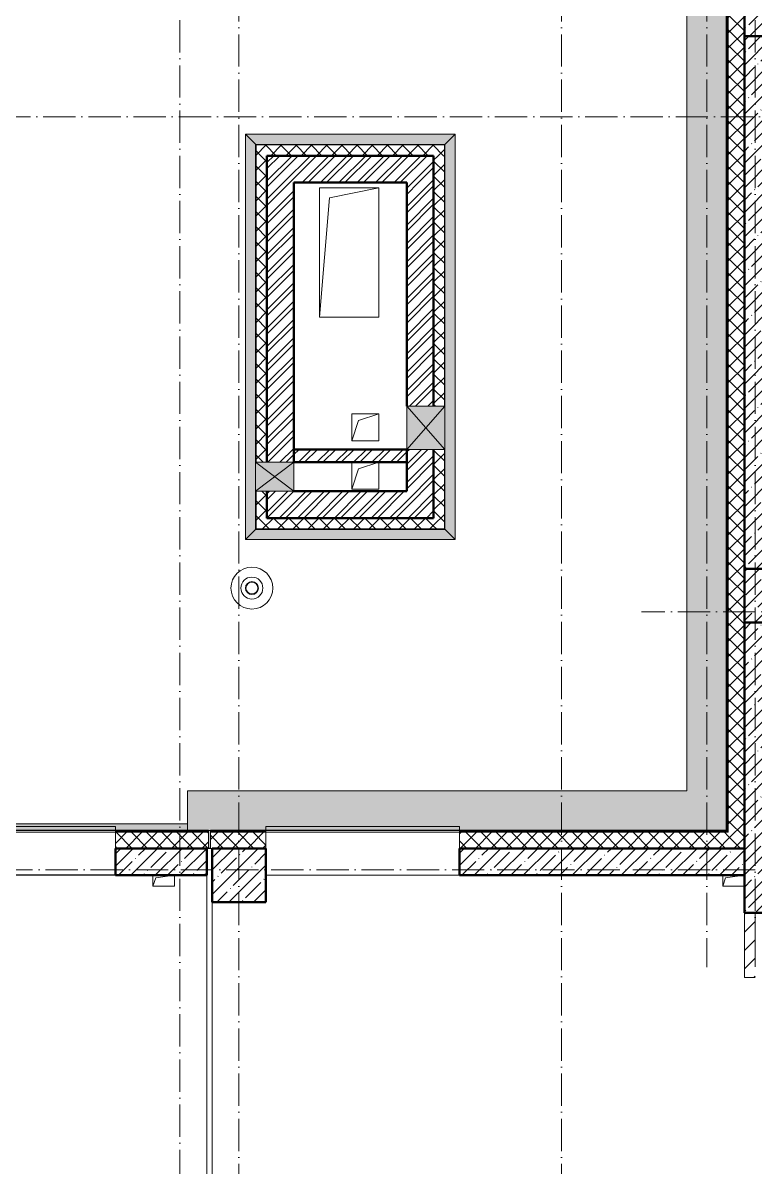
# Model space of a CAD drawing. Header units: millimetres. Extents: x -213536 to 1564669, y -45299 to 942238.
# Drawn here: x 587773 to 594583, y 636361 to 647000 of the extents above; entities that cross this region are included whole.
import ezdxf

# ---------------------------------------------------------------- set-up
doc = ezdxf.new("R2010")
doc.units = ezdxf.units.MM
doc.linetypes.add('50_200_ШТРИХ_1Т_ш5_п1_п1_', pattern=[700, 500, -100, 0, -100])
for name, color, linetype, lineweight in [('3.1) ЖБ окна 1.2 м', 102, 'Continuous', 30), ('5) Швы', 2, 'Continuous', 30), ('A-DETL-GENF-OTLN', 7, 'Continuous', 9), ('A-FLOR-____-OTLN', 7, 'Continuous', 9), ('A-GENM-____-OTLN', 7, 'Continuous', 9), ('A-GLAZ-____-OTLN', 7, 'Continuous', 9), ('A-WALL-____-MCUT-1', 7, 'Continuous', 9), ('A-WALL-____-MCUT-2', 7, 'Continuous', 50), ('A-WALL-____-OTLN', 7, 'Continuous', 9), ('A-WALL-____-PATT-1', 7, 'Continuous', 9), ('A-WALL-FNSH-MCUT-1', 7, 'Continuous', 9), ('S-COLS-____-MCUT', 7, 'Continuous', 50), ('S-COLS-____-OTLN', 7, 'Continuous', 9), ('S-GRID-____-OTLN-1', 7, '50_200_ШТРИХ_1Т_ш5_п1_п1_', 9)]:
    doc.layers.add(name, color=color, linetype=linetype, lineweight=lineweight)
doc.layers.add('A-GLAZ-____-OTLN-1', color=7, linetype='Continuous', lineweight=9, true_color=0xc0c0c0)
pattern_1 = [(45, (544282.64, 571544.04), (-70.71068, 70.71068), []), (135, (544282.64, 571544.04), (-70.71068, -70.71068), [])]
pattern_2 = [(45, (544282.64, 571544.04), (-114.04925, 114.04925), []), (45, (544396.69, 571544.04), (-114.04925, 114.04925), [201.612, -40.322, 3.353, -36.97])]
pattern_3 = [(45, (544282.64, 571544.04), (-85.53659, 85.53659), []), (45, (544339.66, 571544.04), (-85.53659, 85.53659), [])]

# ---------------------------------------------------------------- blocks, each defined once
blk = doc.blocks.new('BSC_Колонна _Прямоугольная - 500х800-V75-АР1_План отверстий 2 этажа в осях 1-64_Ю-ЯЯ')
at = {"layer": 'S-COLS-____-OTLN'}
h = blk.add_hatch(dxfattribs=at)
h.set_pattern_fill('FP_87', color=256, style=0, pattern_type=2)
h.set_pattern_definition([(315, (-75581.04, 50600), (114.04925, 114.04925), []), (315, (-75581.04, 50485.95), (114.04925, 114.04925), [201.613, -40.323, 3.353, -36.97])])
h.paths.add_polyline_path([(-250, -400), (250, -400), (250, 400), (-250, 400)], flags=0)
at = {"layer": 'S-COLS-____-MCUT'}
for p, q in [((250, 400), (-250, 400)), ((-250, 400), (-250, -400)), ((250, -400), (250, 400)), ((-250, -400), (250, -400))]:
    blk.add_line(p, q, dxfattribs=at)
blk = doc.blocks.new('BSC_Колонна _Прямоугольная - 500х800-V76-АР1_План отверстий 2 этажа в осях 1-64_Ю-ЯЯ')
at = {"layer": 'S-COLS-____-OTLN'}
h = blk.add_hatch(dxfattribs=at)
h.set_pattern_fill('FP_88', color=256, style=0, pattern_type=2)
h.set_pattern_definition([(315, (-70131.04, 50600), (114.04925, 114.04925), []), (315, (-70131.04, 50485.95), (114.04925, 114.04925), [201.613, -40.323, 3.353, -36.97])])
h.paths.add_polyline_path([(-250, -400), (250, -400), (250, 400), (-250, 400)], flags=0)
at = {"layer": 'S-COLS-____-MCUT'}
for p, q in [((250, 400), (-250, 400)), ((-250, 400), (-250, -400)), ((250, -400), (250, 400)), ((-250, -400), (250, -400))]:
    blk.add_line(p, q, dxfattribs=at)
blk = doc.blocks.new('BSC_Колонна _Прямоугольная - 500х500-V149-АР1_План отверстий 2 этажа в осях 1-64_Ю-ЯЯ')
at = {"layer": 'S-COLS-____-OTLN'}
h = blk.add_hatch(dxfattribs=at)
h.set_pattern_fill('FP_163', color=256, style=0, pattern_type=2)
h.set_pattern_definition([(45, (-45500, -67531.04), (-114.04925, 114.04925), []), (45, (-45385.95, -67531.04), (-114.04925, 114.04925), [201.613, -40.323, 3.353, -36.97])])
h.paths.add_polyline_path([(-250, -250), (250, -250), (250, 250), (-250, 250), (-250, 187)], flags=0)
at = {"layer": 'S-COLS-____-MCUT'}
for p, q in [((250, 250), (-250, 250)), ((-250, 250), (-250, -250)), ((250, -250), (250, 250)), ((-250, -250), (250, -250))]:
    blk.add_line(p, q, dxfattribs=at)
blk = doc.blocks.new('Отлив_СКБ - Отлив витража_СФТК-31884011-АР1_План отверстий 2 этажа в осях 1-64_Ю-ЯЯ')
at = {"layer": 'A-GLAZ-____-OTLN-1'}
for points in [[(1800, 2), (1800, 37), (0, 37), (0, 2), (1715, 2)], [(1715, 0), (1800, 0), (1800, 2), (0, 2), (0, 0)]]:
    blk.add_hatch(color=256, dxfattribs=at).paths.add_polyline_path(points, flags=0)
at = {"layer": 'A-GLAZ-____-OTLN'}
for p, q in [((0, 3), (0, 37)), ((1800, 37), (0, 37)), ((0, 2), (1800, 2)), ((1800, 37), (1800, 3)), ((1800, 0), (0, 0))]:
    blk.add_line(p, q, dxfattribs=at)
blk = doc.blocks.new('Кровельный аэратор - 143_Кровельный аэратор-15605992-АР1_План отверстий 2 этажа в осях 1-64_Ю-ЯЯ')
at = {"layer": 'A-GENM-____-OTLN'}
for radius, start, end in [(195, 360, 180), (195, 180, 360), (102, 360, 180), (102, 180, 360), (60, 360, 180), (60, 180, 360), (55, 360, 180), (55, 180, 360)]:
    blk.add_arc((0, 0), radius, start, end, dxfattribs=at)
blk = doc.blocks.new('Отлив_СКБ1 - Отлив_ТШ 50-30087073-АР1_План отверстий 2 этажа в осях 1-64_Ю-ЯЯ')
at = {"layer": 'A-GLAZ-____-OTLN-1'}
for points in [[(4965, 0), (4965, -2), (4985, -2), (4985, 0)], [(4965, -2), (4965, -165), (4985, -165), (4985, -2)], [(4965, -165), (4965, -170), (4450, -170), (4450, -204), (2650, -204), (2650, -170), (170, -170), (535, -535), (5180, -535), (5180, -170), (4985, -170), (4985, -165)]]:
    blk.add_hatch(color=256, dxfattribs=at).paths.add_polyline_path(points, flags=0)
at = {"layer": 'A-GLAZ-____-OTLN'}
for p, q in [((4965, 0), (4985, 0)), ((4985, -2), (4965, -2)), ((4985, -165), (4965, -165)), ((4985, -165), (4965, -165)), ((5180, -170), (5180, -535)), ((535, -535), (5180, -535))]:
    blk.add_line(p, q, dxfattribs=at)
blk = doc.blocks.new('Отлив_СКБ1 - Отлив_ТШ 50-30087418-АР1_План отверстий 2 этажа в осях 1-64_Ю-ЯЯ')
at = {"layer": 'A-GLAZ-____-OTLN-1'}
h = blk.add_hatch(color=256, dxfattribs=at)
h.paths.add_polyline_path([(17305, -170), (33, -170), (33, -535), (16940, -535), (17192, -283)], flags=0)
h.paths.add_polyline_path([(11, -283), (11, -170), (0, -170), (0, -535), (11, -535)], flags=0)
at = {"layer": 'A-GLAZ-____-OTLN'}
blk.add_line((33, -535), (16940, -535), dxfattribs=at)
blk = doc.blocks.new('AR_Отверстие прямоугольное _в плите_ - AR_Отверстие прямоугольное _в плите_-V171-АР1_План отверстий 2 этажа в осях 1-64_Ю-ЯЯ')
at = {"layer": 'A-GENM-____-OTLN'}
for p, q in [((-100, 50), (-100, -50)), ((-100, -50), (-75, 25)), ((-75, 25), (100, 50)), ((100, -50), (100, 50)), ((-100, -50), (100, -50))]:
    blk.add_line(p, q, dxfattribs=at)
blk = doc.blocks.new('AR_Отверстие прямоугольное _в плите_ - AR_Отверстие прямоугольное _в плите_-30510712-АР1_План отверстий 2 этажа в осях 1-64_Ю-ЯЯ')
at = {"layer": 'A-GENM-____-OTLN'}
for p, q in [((-100, 50), (-100, -50)), ((-100, -50), (-75, 25)), ((-75, 25), (100, 50)), ((-100, -50), (100, -50))]:
    blk.add_line(p, q, dxfattribs=at)
blk = doc.blocks.new('AR_Отверстие прямоугольное _в плите_ - AR_Отверстие прямоугольное _в плите_-V184-АР1_План отверстий 2 этажа в осях 1-64_Ю-ЯЯ')
at = {"layer": 'A-GENM-____-OTLN'}
for p, q in [((-125, 125), (-125, -125)), ((-63, 63), (125, 125)), ((125, -125), (125, 125)), ((-125, -125), (-63, 63)), ((-125, -125), (125, -125))]:
    blk.add_line(p, q, dxfattribs=at)
blk = doc.blocks.new('AR_Отверстие прямоугольное _в плите_ - AR_Отверстие прямоугольное _в плите_-V186-АР1_План отверстий 2 этажа в осях 1-64_Ю-ЯЯ')
at = {"layer": 'A-GENM-____-OTLN'}
for p, q in [((125, 125), (-125, 125)), ((-125, 125), (-125, -125)), ((-63, 63), (125, 125)), ((125, -125), (125, 125)), ((-125, -125), (-63, 63)), ((-125, -125), (125, -125))]:
    blk.add_line(p, q, dxfattribs=at)
blk = doc.blocks.new('AR_Отверстие прямоугольное _в плите_ - AR_Отверстие прямоугольное _в плите_-30602876-АР1_План отверстий 2 этажа в осях 1-64_Ю-ЯЯ')
at = {"layer": 'A-GENM-____-OTLN'}
for p, q in [((275, 600), (-275, 600)), ((-275, 600), (-275, -600)), ((-183, 508), (275, 600)), ((275, -600), (275, 600)), ((-275, -600), (-183, 508)), ((-275, -600), (275, -600))]:
    blk.add_line(p, q, dxfattribs=at)
blk = doc.blocks.new('AR_Отверстие прямоугольное _в стене__БезПР - AR_Отверстие прямоугольное _в стене__БезПР-31944103-АР1_План отверстий 2 этажа в осях 1-64_Ю-ЯЯ')
at = {"layer": 'A-GLAZ-____-OTLN'}
blk.add_hatch(color=256, dxfattribs=at).paths.add_polyline_path([(-135, 230), (-135, -125), (135, -125), (135, 230)], flags=0)
at = {"layer": 'A-DETL-GENF-OTLN'}
for p, q in [((-135, -125), (-135, 230)), ((-135, 230), (135, 230)), ((135, 230), (-135, -125)), ((-135, 230), (135, -125)), ((135, 230), (-135, 230)), ((-135, 230), (-135, -125)), ((135, 230), (135, -125)), ((135, -125), (135, 230)), ((135, -125), (-135, -125)), ((-135, -125), (135, -125))]:
    blk.add_line(p, q, dxfattribs=at)
blk = doc.blocks.new('AR_Отверстие прямоугольное _в стене_ - AR_Отверстие прямоугольное _в стене__ОВ-32491768-АР1_План отверстий 2 этажа в осях 1-64_Ю-ЯЯ')
at = {"layer": 'A-GLAZ-____-OTLN'}
blk.add_hatch(color=256, dxfattribs=at).paths.add_polyline_path([(200, 230), (-200, 230), (-200, -125), (200, -125)], flags=0)
at = {"layer": 'A-DETL-GENF-OTLN'}
for p, q in [((-200, -125), (-200, 230)), ((-200, 230), (200, 230)), ((200, 230), (-200, -125)), ((-200, 230), (200, -125)), ((200, 230), (-200, 230)), ((-200, 230), (-200, -125)), ((200, 230), (200, -125)), ((200, -125), (200, 230)), ((200, -125), (-200, -125)), ((-200, -125), (200, -125))]:
    blk.add_line(p, q, dxfattribs=at)
blk = doc.blocks.new('Отлив_СКБ1 - Отлив_Шахты-32492919-АР1_План отверстий 2 этажа в осях 1-64_Ю-ЯЯ')
at = {"layer": 'A-GLAZ-____-OTLN-1'}
blk.add_hatch(color=256, dxfattribs=at).paths.add_polyline_path([(1653, 103), (1749, 199), (-199, 199), (-103, 103), (-103, 105), (1653, 105)], flags=0)
at = {"layer": 'A-GLAZ-____-OTLN'}
for p, q in [((-103, 103), (-199, 199)), ((1749, 199), (-199, 199)), ((1749, 199), (1653, 103))]:
    blk.add_line(p, q, dxfattribs=at)
blk = doc.blocks.new('Отлив_СКБ1 - Отлив_Шахты-32489101-АР1_План отверстий 2 этажа в осях 1-64_Ю-ЯЯ')
at = {"layer": 'A-GLAZ-____-OTLN-1'}
blk.add_hatch(color=256, dxfattribs=at).paths.add_polyline_path([(3569, 199), (-199, 199), (-103, 103), (-103, 105), (3473, 105), (3473, 103), (3475, 105)], flags=0)
at = {"layer": 'A-GLAZ-____-OTLN'}
for p, q in [((-103, 103), (-199, 199)), ((3569, 199), (-199, 199)), ((3569, 199), (3473, 103))]:
    blk.add_line(p, q, dxfattribs=at)
blk = doc.blocks.new('Отлив_СКБ1 - Отлив_Фасады на кровле-32719942-АР1_План отверстий 2 этажа в осях 1-64_Ю-ЯЯ')
at = {"layer": 'A-GLAZ-____-OTLN-1'}
blk.add_hatch(color=256, dxfattribs=at).paths.add_polyline_path([(18850, 170), (18850, 204), (20650, 204), (20650, 170), (21320, 170), (21320, 228), (228, 228), (170, 170), (2850, 170), (2850, 204), (4650, 204), (4650, 170), (6050, 170), (6050, 204), (7850, 204), (7850, 170), (9250, 170), (9250, 204), (11050, 204), (11050, 170), (12450, 170), (12450, 204), (14250, 204), (14250, 170), (15650, 170), (15650, 204), (17450, 204), (17450, 170), (18705, 170)], flags=0)
at = {"layer": 'A-GLAZ-____-OTLN'}
blk.add_line((21320, 228), (228, 228), dxfattribs=at)
blk = doc.blocks.new('2этаж')
at = {"layer": 'S-GRID-____-OTLN-1', "color": 251, "ltscale": 0.6, "true_color": 0x636466}
for p, q in [((29908.3, 549908.8), (29908.3, 512083.3)), ((32908.3, 549908.8), (32908.3, 511907.5)), ((34258.3, 549908.8), (34258.3, 525691.4)), ((29358.3, 549620.5), (29358.3, 511907.5)), ((34708.3, 549620.5), (34708.3, 525691.4)), ((18845.8, 533597), (88482.7, 533597)), ((88482.7, 528997), (33650.4, 528997)), ((88482.7, 526597), (-20260.4, 526597))]:
    blk.add_line(p, q, dxfattribs=at)

msp = doc.modelspace()

# ---------------------------------------------------------------- hatches: boundary and pattern name
at = {"layer": 'A-WALL-____-PATT-1'}
h = msp.add_hatch(dxfattribs=at)
h.set_pattern_fill('FP_1', color=256, style=0, pattern_type=2)
h.set_pattern_definition(pattern_1)
h.paths.add_polyline_path([(594332.6, 639325.1), (594482.6, 639325.1), (594482.6, 657455.1), (594332.6, 657455.1), (594332.6, 639475.1)], flags=0)
h = msp.add_hatch(dxfattribs=at)
h.set_pattern_fill('FP_13', color=256, style=0, pattern_type=2)
h.set_pattern_definition(pattern_2)
h.paths.add_polyline_path([(594732.6, 641925.1), (594732.6, 646875.1), (594482.6, 646875.1), (594482.6, 641925.1)], flags=0)
h = msp.add_hatch(dxfattribs=at)
h.set_pattern_fill('FP_1', color=256, style=0, pattern_type=2)
h.set_pattern_definition(pattern_1)
h.paths.add_polyline_path([(591592.6, 645765.1), (591692.6, 645765.1), (591692.6, 645865.1), (589942.6, 645865.1), (589942.6, 645765.1), (591106.2, 645765.1)], flags=0)
h = msp.add_hatch(dxfattribs=at)
h.set_pattern_fill('FP_1', color=256, style=0, pattern_type=2)
h.set_pattern_definition(pattern_1)
h.paths.add_polyline_path([(590042.6, 642395.1), (590042.6, 642645.1), (589942.6, 642645.1), (589942.6, 642395.1)], flags=0)
h.paths.add_polyline_path([(589942.6, 642915.1), (590042.6, 642915.1), (590042.6, 645765.1), (589942.6, 645765.1), (589942.6, 643298.3)], flags=0)
h = msp.add_hatch(dxfattribs=at)
h.set_pattern_fill('FP_3', color=256, style=0, pattern_type=2)
h.set_pattern_definition(pattern_3)
h.paths.add_polyline_path([(590222.5, 645515.1), (591592.6, 645515.1), (591592.6, 645765.1), (590042.6, 645765.1), (590042.6, 645515.1)], flags=0)
h = msp.add_hatch(dxfattribs=at)
h.set_pattern_fill('FP_1', color=256, style=0, pattern_type=2)
h.set_pattern_definition(pattern_1)
h.paths.add_polyline_path([(591592.6, 642295.1), (591692.6, 642295.1), (591692.6, 643035.1), (591592.6, 643035.1), (591592.6, 642395.1)], flags=0)
h.paths.add_polyline_path([(591692.6, 643435.1), (591692.6, 645765.1), (591592.6, 645765.1), (591592.6, 643435.1), (591657.2, 643435.1)], flags=0)
h = msp.add_hatch(dxfattribs=at)
h.set_pattern_fill('FP_3', color=256, style=0, pattern_type=2)
h.set_pattern_definition(pattern_3)
h.paths.add_polyline_path([(590222.5, 642915.1), (590292.6, 642915.1), (590292.6, 645515.1), (590042.6, 645515.1), (590042.6, 642915.1)], flags=0)
h = msp.add_hatch(dxfattribs=at)
h.set_pattern_fill('FP_3', color=256, style=0, pattern_type=2)
h.set_pattern_definition(pattern_3)
h.paths.add_polyline_path([(591548.1, 642395.1), (591592.6, 642395.1), (591592.6, 643035.1), (591342.6, 643035.1), (591342.6, 642395.1)], flags=0)
h.paths.add_polyline_path([(591342.6, 643435.1), (591592.6, 643435.1), (591592.6, 645515.1), (591342.6, 645515.1), (591342.6, 644912.8)], flags=0)
h = msp.add_hatch(dxfattribs=at)
h.set_pattern_fill('FP_3', color=256, style=0, pattern_type=2)
h.set_pattern_definition(pattern_3)
h.paths.add_polyline_path([(591342.6, 642915.1), (591342.6, 643035.1), (590292.6, 643035.1), (590292.6, 642915.1), (591106.2, 642915.1)], flags=0)
h = msp.add_hatch(dxfattribs=at)
h.set_pattern_fill('FP_3', color=256, style=0, pattern_type=2)
h.set_pattern_definition(pattern_3)
h.paths.add_polyline_path([(590222.5, 642395.1), (591342.6, 642395.1), (591342.6, 642645.1), (590042.6, 642645.1), (590042.6, 642395.1)], flags=0)
h = msp.add_hatch(dxfattribs=at)
h.set_pattern_fill('FP_1', color=256, style=0, pattern_type=2)
h.set_pattern_definition(pattern_1)
h.paths.add_polyline_path([(591106.2, 642295.1), (591592.6, 642295.1), (591592.6, 642395.1), (589942.6, 642395.1), (589942.6, 642295.1), (590222.5, 642295.1)], flags=0)
h = msp.add_hatch(dxfattribs=at)
h.set_pattern_fill('FP_13', color=256, style=0, pattern_type=2)
h.set_pattern_definition(pattern_2)
h.paths.add_polyline_path([(594732.6, 638725.1), (594732.6, 641425.1), (594482.6, 641425.1), (594482.6, 638725.1), (594641.2, 638725.1)], flags=0)
h = msp.add_hatch(dxfattribs=at)
h.set_pattern_fill('FP_1', color=256, style=0, pattern_type=2)
h.set_pattern_definition(pattern_1)
h.paths.add_polyline_path([(589482.6, 639325.1), (589497.6, 639325.1), (589497.6, 639475.1), (588632.6, 639475.1), (588632.6, 639325.1), (589338.7, 639325.1)], flags=0)
h.paths.add_polyline_path([(585803.7, 639325.1), (586832.6, 639325.1), (586832.6, 639475.1), (585432.6, 639475.1), (585432.6, 639331.1), (585507.6, 639331.1), (585507.6, 639325.1)], flags=0)
h.paths.add_polyline_path([(583532.6, 639325.1), (583557.6, 639325.1), (583557.6, 639331.1), (583632.6, 639331.1), (583632.6, 639475.1), (582232.6, 639475.1), (582232.6, 639331.1), (582307.6, 639331.1), (582307.6, 639325.1), (583152.5, 639325.1)], flags=0)
h.paths.add_polyline_path([(579617.5, 639325.1), (580357.6, 639325.1), (580357.6, 639331.1), (580432.6, 639331.1), (580432.6, 639475.1), (579032.6, 639475.1), (579032.6, 639331.1), (579107.6, 639331.1), (579107.6, 639325.1)], flags=0)
h.paths.add_polyline_path([(577157.6, 639325.1), (577157.6, 639331.1), (577232.6, 639331.1), (577232.6, 639475.1), (575832.6, 639475.1), (575832.6, 639331.1), (575907.6, 639331.1), (575907.6, 639325.1), (576966.2, 639325.1)], flags=0)
h.paths.add_polyline_path([(573957.6, 639325.1), (573957.6, 639331.1), (574032.6, 639331.1), (574032.6, 639475.1), (572632.6, 639475.1), (572632.6, 639331.1), (572707.6, 639331.1), (572707.6, 639325.1), (573532.6, 639325.1)], flags=0)
h.paths.add_polyline_path([(570757.6, 639325.1), (570757.6, 639331.1), (570832.6, 639331.1), (570832.6, 639475.1), (567982.6, 639475.1), (567982.6, 639325.1), (569012.5, 639325.1)], flags=0)
h = msp.add_hatch(dxfattribs=at)
h.set_pattern_fill('FP_1', color=256, style=0, pattern_type=2)
h.set_pattern_definition(pattern_1)
h.paths.add_polyline_path([(593757.5, 639325.1), (594332.6, 639325.1), (594332.6, 639475.1), (591832.6, 639475.1), (591832.6, 639325.1)], flags=0)
h.paths.add_polyline_path([(589780.6, 639325.1), (590032.6, 639325.1), (590032.6, 639475.1), (589517.6, 639475.1), (589517.6, 639325.1), (589559.7, 639325.1)], flags=0)
h = msp.add_hatch(dxfattribs=at)
h.set_pattern_fill('FP_13', color=256, style=0, pattern_type=2)
h.set_pattern_definition(pattern_2)
h.paths.add_polyline_path([(589338.7, 639075.1), (589482.6, 639075.1), (589482.6, 639325.1), (588632.6, 639325.1), (588632.6, 639075.1)], flags=0)
h = msp.add_hatch(dxfattribs=at)
h.set_pattern_fill('FP_13', color=256, style=0, pattern_type=2)
h.set_pattern_definition(pattern_2)
h.paths.add_polyline_path([(594482.6, 639075.1), (594482.6, 639325.1), (591832.6, 639325.1), (591832.6, 639075.1), (593757.5, 639075.1)], flags=0)
h = msp.add_hatch(dxfattribs=at)
h.set_pattern_fill('FP_4', color=256, style=0, pattern_type=2)
h.set_pattern_definition([(45, (544282.64, 571544.04), (-84.85281, 84.85281), [])])
h.paths.add_polyline_path([(594582.6, 638125.1), (594582.6, 638725.1), (594482.6, 638725.1), (594482.6, 638125.1)], flags=0)

# ---------------------------------------------------------------- linework, layer by layer
at = {"layer": '5) Швы', "color": 2, "lineweight": 30}
msp.add_lwpolyline([(589482.6, 639075.1), (567982.6, 639075.1)], dxfattribs=at)
at = {"layer": 'A-FLOR-____-OTLN'}
for p, q in [((590532.6, 645465.1), (591082.6, 645465.1)), ((590532.6, 644265.1), (590532.6, 645465.1)), ((591082.6, 645465.1), (591082.6, 644265.1)), ((591082.6, 644265.1), (590532.6, 644265.1)), ((590832.6, 643365.1), (591082.6, 643365.1)), ((590832.6, 643115.1), (590832.6, 643365.1)), ((591082.6, 643365.1), (591082.6, 643115.1)), ((591082.6, 643115.1), (590832.6, 643115.1)), ((590832.6, 642665.1), (590832.6, 642915.1)), ((591082.6, 642915.1), (591082.6, 642665.1)), ((591082.6, 642665.1), (590832.6, 642665.1)), ((589482.6, 634725.1), (589482.6, 639075.1)), ((589532.6, 638825.1), (589532.6, 634725.1))]:
    msp.add_line(p, q, dxfattribs=at)
at = {"layer": 'A-WALL-____-MCUT-1'}
for p, q in [((594320.6, 657475.1), (594320.6, 639487.1)), ((594326.6, 657475.1), (594326.6, 639481.1)), ((589939.6, 645870.1), (589937.6, 645870.1)), ((589937.6, 645870.1), (589937.6, 645868.1)), ((591697.6, 645868.1), (589937.6, 645868.1)), ((589939.6, 645865.1), (589937.6, 645865.1)), ((589939.6, 645870.1), (589939.6, 642915.1)), ((591692.6, 645865.1), (589942.6, 645865.1)), ((589942.6, 645865.1), (589942.6, 642915.1)), ((591692.6, 643435.1), (591692.6, 645865.1)), ((591697.6, 645870.1), (591695.6, 645870.1)), ((591695.6, 643435.1), (591695.6, 645870.1)), ((591697.6, 645865.1), (591695.6, 645865.1)), ((591697.6, 645868.1), (591697.6, 645870.1)), ((591692.6, 642295.1), (591692.6, 643035.1)), ((591695.6, 642290.1), (591695.6, 643035.1)), ((589939.6, 642645.1), (589939.6, 642290.1)), ((589942.6, 642645.1), (589942.6, 642295.1)), ((589937.6, 642295.1), (589939.6, 642295.1)), ((589937.6, 642292.1), (591697.6, 642292.1)), ((589937.6, 642292.1), (589937.6, 642290.1)), ((589937.6, 642290.1), (589939.6, 642290.1)), ((589942.6, 642295.1), (591692.6, 642295.1)), ((591692.6, 642292.1), (591692.6, 642290.1)), ((591695.6, 642290.1), (591697.6, 642290.1)), ((591697.6, 642290.1), (591697.6, 642292.1)), ((589497.6, 639487.1), (588632.6, 639487.1)), ((589497.6, 639481.1), (588632.6, 639481.1)), ((588632.6, 639475.1), (588632.6, 639325.1)), ((589497.6, 639325.1), (589497.6, 639475.1)), ((590032.6, 639487.1), (589517.6, 639487.1)), ((590032.6, 639481.1), (589517.6, 639481.1)), ((589517.6, 639475.1), (589517.6, 639325.1)), ((590032.6, 639325.1), (590032.6, 639475.1)), ((594320.6, 639487.1), (591832.6, 639487.1)), ((594326.6, 639481.1), (591832.6, 639481.1)), ((591832.6, 639475.1), (591832.6, 639475.1)), ((591832.6, 639475.1), (591832.6, 639325.1)), ((589482.6, 639325.1), (589497.6, 639325.1)), ((589517.6, 639325.1), (589532.6, 639325.1))]:
    msp.add_line(p, q, dxfattribs=at)
at = {"layer": 'A-WALL-____-MCUT-2'}
for p, q in [((594482.6, 646875.1), (594482.6, 641925.1)), ((591592.6, 645765.1), (590042.6, 645765.1)), ((590042.6, 642915.1), (590042.6, 645765.1)), ((591592.6, 645765.1), (591592.6, 643435.1)), ((590292.6, 645515.1), (591342.6, 645515.1)), ((590292.6, 645515.1), (590292.6, 642915.1)), ((591342.6, 645515.1), (591342.6, 643435.1)), ((591342.6, 643035.1), (590292.6, 643035.1)), ((591342.6, 642645.1), (591342.6, 643035.1)), ((591592.6, 642395.1), (591592.6, 643035.1)), ((590292.6, 642915.1), (591342.6, 642915.1)), ((590042.6, 642645.1), (590042.6, 642395.1)), ((591342.6, 642645.1), (590292.6, 642645.1)), ((590042.6, 642395.1), (591592.6, 642395.1)), ((594482.6, 641425.1), (594482.6, 638725.1)), ((588632.6, 639325.1), (589482.6, 639325.1)), ((588632.6, 639325.1), (588632.6, 639075.1)), ((589482.6, 639075.1), (589482.6, 639325.1)), ((591832.6, 639325.1), (594482.6, 639325.1)), ((591832.6, 639325.1), (591832.6, 639075.1)), ((588632.6, 639075.1), (589482.6, 639075.1)), ((591832.6, 639075.1), (594482.6, 639075.1)), ((594482.6, 638725.1), (597432.6, 638725.1))]:
    msp.add_line(p, q, dxfattribs=at)
at = {"layer": 'A-WALL-____-OTLN'}
for p, q in [((586832.6, 639475.1), (588632.6, 639475.1)), ((590032.6, 639475.1), (591832.6, 639475.1)), ((588632.6, 639075.1), (586832.6, 639075.1)), ((591832.6, 639075.1), (590032.6, 639075.1))]:
    msp.add_line(p, q, dxfattribs=at)
at = {"layer": 'A-WALL-FNSH-MCUT-1'}
for p, q in [((594332.6, 639475.1), (594332.6, 657475.1)), ((594312.6, 656838.1), (594312.6, 639495.1)), ((589937.6, 645868.1), (589937.6, 642915.1)), ((591695.6, 645870.1), (589939.6, 645870.1)), ((591697.6, 643435.1), (591697.6, 645868.1)), ((591697.6, 642292.1), (591697.6, 643035.1)), ((589937.6, 642645.1), (589937.6, 642292.1)), ((589939.6, 642290.1), (591695.6, 642290.1)), ((589497.6, 639495.1), (588632.6, 639495.1)), ((588632.6, 639495.1), (588632.6, 639475.1)), ((589497.6, 639475.1), (589497.6, 639495.1)), ((590032.6, 639495.1), (589517.6, 639495.1)), ((589517.6, 639495.1), (589517.6, 639475.1)), ((590032.6, 639475.1), (590032.6, 639495.1)), ((594312.6, 639495.1), (591832.6, 639495.1)), ((591832.6, 639495.1), (591832.6, 639475.1)), ((588632.6, 639475.1), (589497.6, 639475.1)), ((589517.6, 639475.1), (590032.6, 639475.1)), ((591832.6, 639475.1), (594332.6, 639475.1)), ((594482.6, 638725.1), (594482.6, 638125.1)), ((594582.6, 638225.1), (594582.6, 638725.1)), ((594482.6, 638125.1), (594582.6, 638125.1))]:
    msp.add_line(p, q, dxfattribs=at)

# ---------------------------------------------------------------- block references
at = {"layer": '3.1) ЖБ окна 1.2 м'}
msp.add_blockref('2этаж', (559874.3, 112528.1), dxfattribs=at)
at = {"layer": 'A-GENM-____-OTLN'}
for name, p in [('AR_Отверстие прямоугольное _в плите_ - AR_Отверстие прямоугольное _в плите_-30602876-АР1_План отверстий 2 этажа в осях 1-64_Ю-ЯЯ', (590807.6, 644865.1)), ('AR_Отверстие прямоугольное _в плите_ - AR_Отверстие прямоугольное _в плите_-V186-АР1_План отверстий 2 этажа в осях 1-64_Ю-ЯЯ', (590957.6, 643240.1)), ('AR_Отверстие прямоугольное _в плите_ - AR_Отверстие прямоугольное _в плите_-V184-АР1_План отверстий 2 этажа в осях 1-64_Ю-ЯЯ', (590957.6, 642790.1)), ('Кровельный аэратор - 143_Кровельный аэратор-15605992-АР1_План отверстий 2 этажа в осях 1-64_Ю-ЯЯ', (589902.6, 641745.1)), ('AR_Отверстие прямоугольное _в плите_ - AR_Отверстие прямоугольное _в плите_-V171-АР1_План отверстий 2 этажа в осях 1-64_Ю-ЯЯ', (589082.6, 639025.1)), ('AR_Отверстие прямоугольное _в плите_ - AR_Отверстие прямоугольное _в плите_-30510712-АР1_План отверстий 2 этажа в осях 1-64_Ю-ЯЯ', (594382.6, 639025.1))]:
    msp.add_blockref(name, p, dxfattribs=at)
at = {"layer": 'A-GLAZ-____-OTLN'}
for name, p, rotation in [('Отлив_СКБ1 - Отлив_ТШ 50-30087418-АР1_План отверстий 2 этажа в осях 1-64_Ю-ЯЯ', (594482.6, 656800.1), 269.999999999998), ('Отлив_СКБ1 - Отлив_Шахты-32489101-АР1_План отверстий 2 этажа в осях 1-64_Ю-ЯЯ', (590042.6, 642395.1), 89.99999999999986), ('Отлив_СКБ1 - Отлив_Шахты-32489101-АР1_План отверстий 2 этажа в осях 1-64_Ю-ЯЯ', (591592.6, 645765.1), 269.9999999999998), ('AR_Отверстие прямоугольное _в стене_ - AR_Отверстие прямоугольное _в стене__ОВ-32491768-АР1_План отверстий 2 этажа в осях 1-64_Ю-ЯЯ', (591467.6, 643235.1), 270), ('AR_Отверстие прямоугольное _в стене__БезПР - AR_Отверстие прямоугольное _в стене__БезПР-31944103-АР1_План отверстий 2 этажа в осях 1-64_Ю-ЯЯ', (590167.6, 642780.1), 90), ('Отлив_СКБ1 - Отлив_Шахты-32492919-АР1_План отверстий 2 этажа в осях 1-64_Ю-ЯЯ', (591592.6, 642395.1), 180), ('Отлив_СКБ1 - Отлив_ТШ 50-30087073-АР1_План отверстий 2 этажа в осях 1-64_Ю-ЯЯ', (594482.6, 639325.1), 180)]:
    msp.add_blockref(name, p, dxfattribs=dict(at, rotation=rotation))
for name, p in [('Отлив_СКБ1 - Отлив_Шахты-32492919-АР1_План отверстий 2 этажа в осях 1-64_Ю-ЯЯ', (590042.6, 645765.1)), ('Отлив_СКБ1 - Отлив_Фасады на кровле-32719942-АР1_План отверстий 2 этажа в осях 1-64_Ю-ЯЯ', (567982.6, 639325.1)), ('Отлив_СКБ - Отлив витража_СФТК-31884011-АР1_План отверстий 2 этажа в осях 1-64_Ю-ЯЯ', (586832.6, 639492.1)), ('Отлив_СКБ - Отлив витража_СФТК-31884011-АР1_План отверстий 2 этажа в осях 1-64_Ю-ЯЯ', (590032.6, 639492.1))]:
    msp.add_blockref(name, p, dxfattribs=at)
at = {"layer": 'S-COLS-____-OTLN', "rotation": 89.9999999999999}
for name, p in [('BSC_Колонна _Прямоугольная - 500х800-V75-АР1_План отверстий 2 этажа в осях 1-64_Ю-ЯЯ', (594882.6, 647125.1)), ('BSC_Колонна _Прямоугольная - 500х800-V76-АР1_План отверстий 2 этажа в осях 1-64_Ю-ЯЯ', (594882.6, 641675.1))]:
    msp.add_blockref(name, p, dxfattribs=at)
at = {"layer": 'S-COLS-____-OTLN'}
msp.add_blockref('BSC_Колонна _Прямоугольная - 500х500-V149-АР1_План отверстий 2 этажа в осях 1-64_Ю-ЯЯ', (589782.6, 639075.1), dxfattribs=at)

doc.saveas('drawing.dxf')
